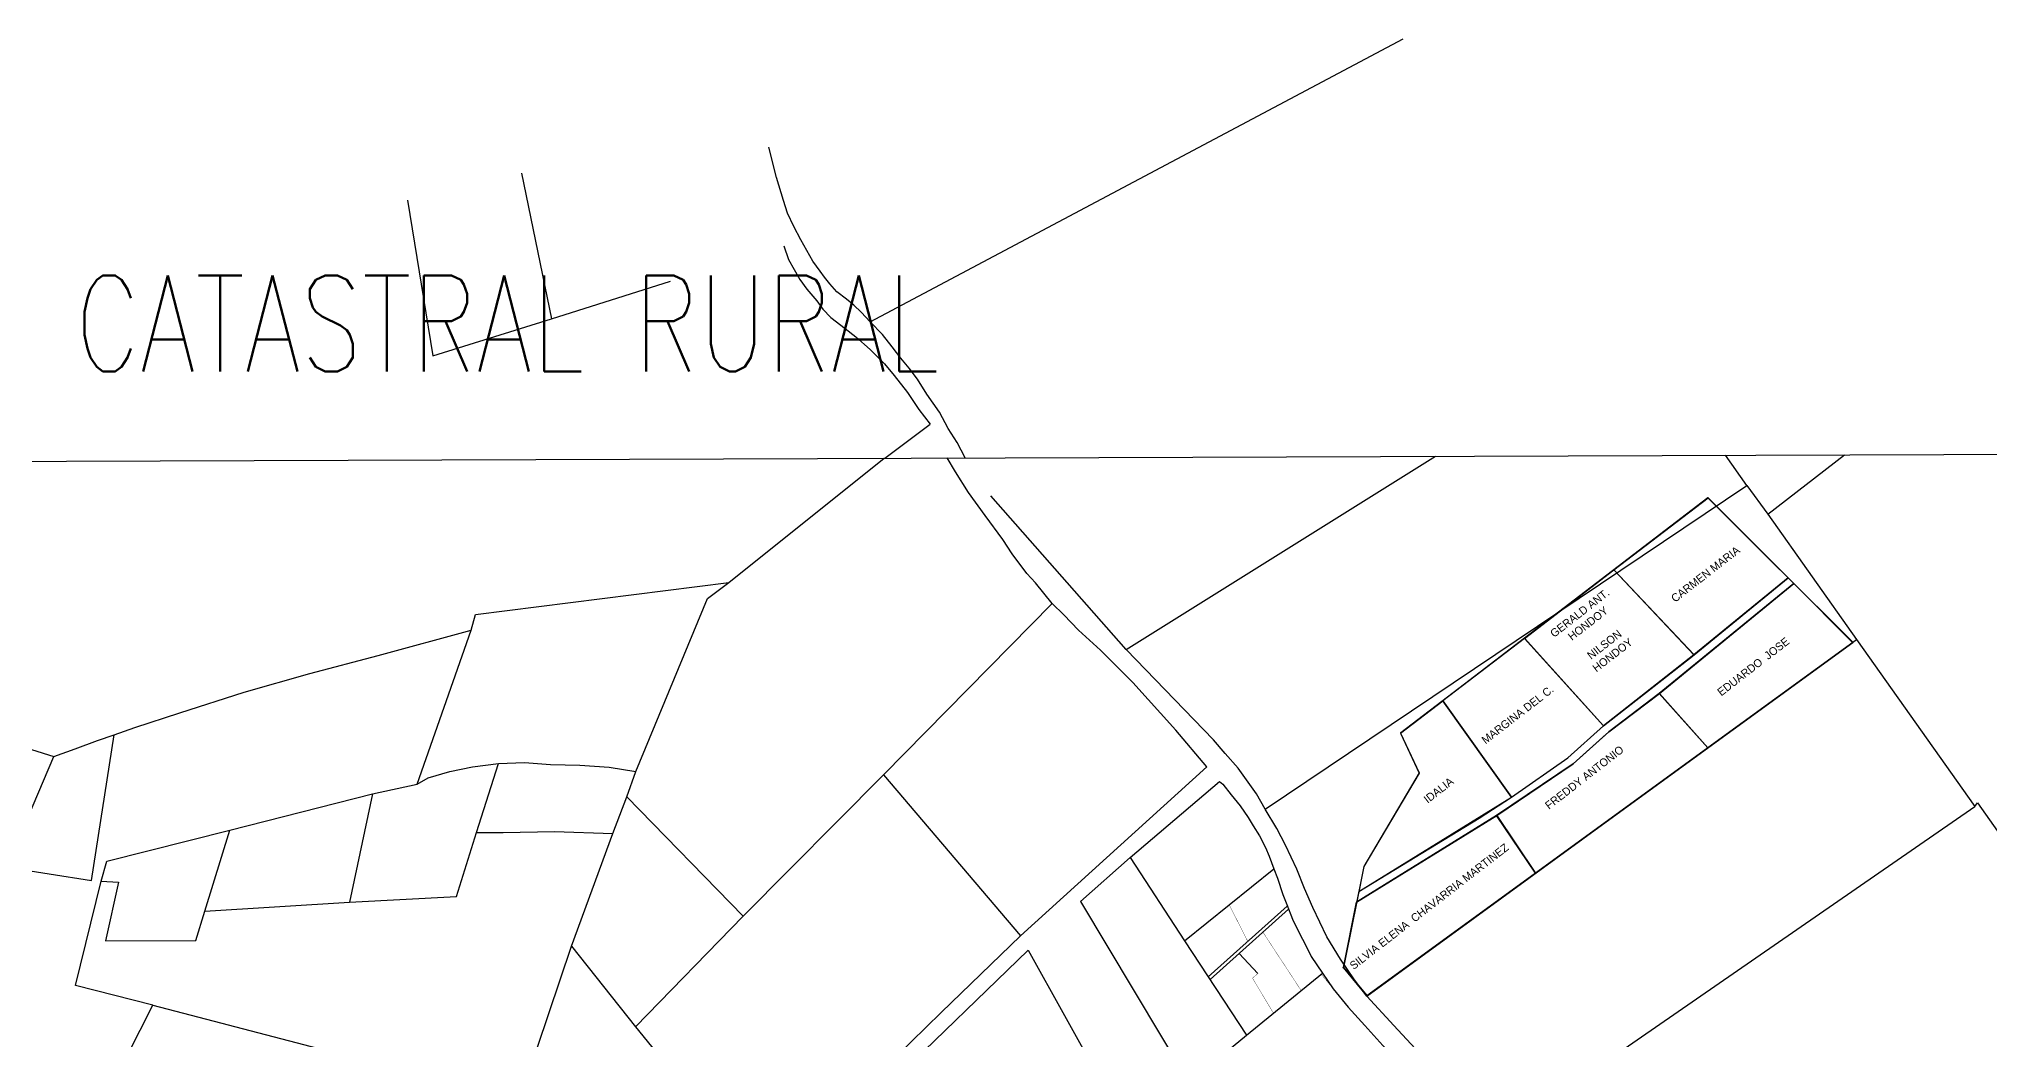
# Model space of a CAD drawing. Header units: millimetres. Extents: x 150192 to 154662, y -198734 to -196104.
# Drawn here: x 151947 to 153166, y -196729 to -196104 of the extents above; entities that cross this region are included whole.
import ezdxf
from ezdxf.enums import TextEntityAlignment as Align

# ---------------------------------------------------------------- set-up
doc = ezdxf.new("R2010")
doc.units = ezdxf.units.MM
for name, color, linetype in [('2', 7, 'Continuous'), ('43', 7, 'Continuous'), ('44', 7, 'Continuous'), ('CVL_CUADCON_LIN', 8, 'Continuous')]:
    doc.layers.add(name, color=color, linetype=linetype)
doc.styles.add('ROMANS', font='ROMANS', dxfattribs={"height": 0.2})
doc.styles.get("Standard").update_dxf_attribs({"font": 'TCCM____.TTF'})

# ---------------------------------------------------------------- blocks, each defined once
blk = doc.blocks.new('223')
at = {"color": 3}
blk.add_line((609568.7, 1324207.9), (609572.6, 1324203.3), dxfattribs=at)
for points in [[(609583.4, 1324190.3), (609887, 1324411.3), (609796.6, 1324501.6), (609604.4, 1324354.5), (609616, 1324329.6), (609581.4, 1324271.1), (609568.7, 1324207.9)], [(609664.5, 1324302.9), (609712.4, 1324335.3), (609734.6, 1324355.4), (609766.2, 1324379.3), (609796.5, 1324345.4), (609688.8, 1324267)]]:
    blk.add_lwpolyline(points, close=True, dxfattribs=at)
for points in [[(609796.4, 1324501.4), (609604.6, 1324354.7)], [(609886.8, 1324411.5), (609796.7, 1324501.4)], [(609583.6, 1324190.5), (609886.8, 1324411.2)], [(609579.3, 1324260.5), (609568.8, 1324208.1)], [(609568.9, 1324207.7), (609583.3, 1324190.5)]]:
    blk.add_lwpolyline(points)
at = {"color": 2}
for points in [[(609846.7, 1324451.6), (609787.8, 1324403.5), (609737.8, 1324456.6), (609796.6, 1324501.6)], [(609576.9, 1324248.8), (609664.5, 1324302.9), (609688.8, 1324267), (609583.4, 1324190.3), (609568.7, 1324207.9)]]:
    blk.add_lwpolyline(points, close=True, dxfattribs=at)
at = {"color": 6}
for points in [[(609787.8, 1324403.5), (609731.3, 1324359.1), (609681.9, 1324413.8), (609737.8, 1324456.6)], [(609673.7, 1324314.4), (609709, 1324339), (609731.3, 1324359.1), (609681.9, 1324413.8), (609630.9, 1324374.8)]]:
    blk.add_lwpolyline(points, close=True, dxfattribs=at)
at = {"color": 4}
for points in [[(609887, 1324411.3), (609796.5, 1324345.4), (609766.2, 1324379.3), (609850.2, 1324448)], [(609630.9, 1324374.8), (609604.4, 1324354.5), (609616, 1324329.6), (609581.4, 1324271.1), (609578.3, 1324255.4), (609653.6, 1324301.4), (609673.7, 1324314.4)]]:
    blk.add_lwpolyline(points, close=True, dxfattribs=at)
blk.add_lwpolyline([(609604.4, 1324354.5), (609630.9, 1324374.8)], dxfattribs=at)
at = {"color": 6}
blk.add_lwpolyline([(609630.9, 1324374.8), (609673.7, 1324314.4)], dxfattribs=at)
at = {"color": 5}
for points in [[(609734.6, 1324355.4), (609766.2, 1324379.3)], [(609731.3, 1324359.1), (609709, 1324339)], [(609734.6, 1324355.4), (609712.4, 1324335.3)], [(609733, 1324353.9), (609712.4, 1324335.3)], [(609568.7, 1324207.9), (609576.9, 1324248.8)]]:
    blk.add_lwpolyline(points, dxfattribs=at)
at = {"color": 3}
blk.add_lwpolyline([(609796.5, 1324345.4), (609688.8, 1324267), (609664.5, 1324302.9)], dxfattribs=at)
for centre in [(609796.6, 1324501.6), (609887, 1324411.3), (609568.7, 1324207.9), (609583.4, 1324190.3)]:
    blk.add_circle(centre, 0.25)
at = {"color": 2, "char_height": 5, "attachment_point": 5, "rotation": 37.8302}
for s, insert in [('CARMEN MARIA', (609795, 1324453.9)), ('GERALD ANT.\\PHONDOY\\P\\PNILSON \\PHONDOY', (609726.7, 1324416.5)), ('EDUARDO  JOSE', (609824.9, 1324396.1)), ('MARGINA DEL C. ', (609677.6, 1324366.1)), ('FREDDY ANTONIO', (609719.3, 1324326.8)), ('IDALIA ', (609628.2, 1324318.8)), ('SILVIA ELENA  CHAVARRIA MARTINEZ', (609622.3, 1324246.1))]:
    blk.add_mtext(s, dxfattribs=dict(at, insert=insert))

msp = doc.modelspace()

# ---------------------------------------------------------------- linework, layer by layer
at = {"layer": '2', "color": 1, "linetype": 'Continuous'}
for p, q in [((152466.25613, -196280.55363), (152799.21813, -196103.61063)), ((152248.19213, -196187.58263), (152267.03113, -196278.60663)), ((152267.03113, -196278.60663), (152341.36713, -196255.12863)), ((152475.33113, -196365.75163), (152503.56913, -196344.55063)), ((152377.79813, -196443.57663), (152474.83113, -196365.75363)), ((152626.24013, -196485.39063), (152819.54413, -196364.52463)), ((153014.00113, -196382.76663), (153000.66413, -196363.87863)), ((153027.21213, -196400.82063), (153075.09513, -196363.61263)), ((152713.00013, -196585.20563), (153014.00113, -196382.76663)), ((153014.00113, -196382.76663), (153027.21213, -196400.82063)), ((152626.24013, -196485.39063), (152541.51313, -196389.26263)), ((153027.21213, -196400.82063), (153082.59813, -196479.14063)), ((152474.46713, -196563.73263), (152580.00413, -196456.64363)), ((152182.97313, -196569.55763), (152216.87513, -196473.23563)), ((152776.64613, -196702.16763), (153082.59813, -196479.14063)), ((153082.59813, -196479.14063), (153156.53013, -196583.52463)), ((151901.00013, -196535.22563), (151955.99913, -196552.41163)), ((151926.53813, -196621.53763), (151955.99913, -196552.41163)), ((152220.06413, -196599.95263), (152233.90413, -196556.74663)), ((152314.05113, -196577.63163), (152319.63813, -196561.61963)), ((152386.83713, -196652.14763), (152474.46713, -196563.73263)), ((152474.46713, -196563.73263), (152560.21213, -196664.56363)), ((152065.87013, -196598.34963), (152155.15813, -196575.77163)), ((152155.15813, -196575.77163), (152140.81213, -196643.37963)), ((152155.15813, -196575.77163), (152182.97313, -196569.55763)), ((152305.29013, -196600.50463), (152314.05113, -196577.63163)), ((152314.05113, -196577.63163), (152386.83713, -196652.14763)), ((152864.29313, -196785.58763), (153156.53013, -196583.52463)), ((152050.37913, -196649.05363), (152065.87013, -196598.34963)), ((152279.51313, -196671.03063), (152305.29013, -196600.50463)), ((152597.55113, -196642.97663), (152628.66713, -196615.41263)), ((152628.66713, -196615.41263), (152662.71113, -196667.53963)), ((152662.71113, -196667.53963), (152718.33913, -196622.57563)), ((152050.37913, -196649.05363), (152140.81213, -196643.37963)), ((152319.52713, -196721.50863), (152386.83713, -196652.14763)), ((152597.55113, -196642.97663), (152665.38813, -196756.12763)), ((152250.18213, -196757.82263), (152279.51313, -196671.03063)), ((152279.51313, -196671.03063), (152319.52713, -196721.50863)), ((152459.37413, -196775.59563), (152564.91213, -196673.46363)), ((152564.91213, -196673.46363), (152627.54113, -196786.23063)), ((152662.71113, -196667.53963), (152701.45613, -196726.65963)), ((152701.45613, -196726.65963), (152748.95513, -196687.91863)), ((151988.91713, -196764.93463), (152017.74313, -196707.88263)), ((152319.52713, -196721.50863), (152340.23313, -196747.06563)), ((152665.38813, -196756.12763), (152701.45613, -196726.65963))]:
    msp.add_line(p, q, dxfattribs=at)
for points in [[(152466.25613, -196280.55363), (152460.42913, -196274.44163), (152455.86813, -196269.98463), (152451.30513, -196266.28963), (152445.34813, -196261.70263), (152441.04213, -196256.73763), (152437.62313, -196252.53663), (152434.83813, -196248.84563), (152430.28113, -196242.60963), (152422.82013, -196229.25163), (152418.39513, -196220.85563), (152414.47813, -196212.45963), (152411.95613, -196204.70363), (152407.54513, -196190.20763), (152402.76313, -196171.26363)], [(152177.04613, -196204.33263), (152192.82313, -196301.70463), (152267.03113, -196278.60663)], [(152412.14513, -196232.91363), (152415.04613, -196241.56063), (152422.12813, -196254.02963), (152426.55913, -196260.01063), (152432.76413, -196267.39463), (152436.56113, -196272.61263), (152441.62913, -196277.70563), (152450.50213, -196284.58663), (152457.09213, -196289.93763), (152466.21713, -196297.70863), (152475.08513, -196306.74963), (152481.16313, -196314.00563), (152489.52013, -196324.69763), (152496.47913, -196335.25863), (152503.56913, -196344.55063)], [(152525.61713, -196365.57263), (152520.43113, -196356.02263), (152514.99113, -196347.24363), (152509.42713, -196337.06563), (152501.58013, -196325.73963), (152495.63313, -196316.45063), (152490.57013, -196309.45063), (152485.37813, -196303.21363), (152479.80713, -196296.21263), (152473.85713, -196288.44863), (152466.25613, -196280.55363)], [(152580.00413, -196456.64363), (152574.66913, -196450.28563), (152569.46113, -196443.67363), (152564.12613, -196437.82463), (152554.85313, -196425.61863), (152549.00913, -196416.59163), (152537.95713, -196401.58863), (152527.66813, -196387.22163), (152519.53813, -196374.25363), (152514.33313, -196365.61263)], [(152216.87513, -196473.23563), (152219.41513, -196463.45063), (152377.79813, -196443.57663)], [(152319.63813, -196561.61963), (152364.59013, -196453.48363), (152377.79813, -196443.57663)], [(152560.21213, -196664.56363), (152676.54513, -196558.87863), (152657.23613, -196535.86363), (152630.30713, -196505.98263), (152610.11013, -196485.89063), (152596.39113, -196473.42863), (152587.24513, -196463.63763), (152580.00413, -196456.64363)], [(151993.59313, -196538.70363), (152006.54813, -196534.13463), (152034.74413, -196525.12563), (152074.87913, -196512.05463), (152115.90313, -196500.38263), (152158.70513, -196489.21963), (152216.87513, -196473.23563)], [(152713.00013, -196585.20563), (152707.66513, -196575.67063), (152696.10513, -196559.65063), (152688.10213, -196550.36863), (152680.73513, -196541.97663), (152626.24013, -196485.39063)], [(151926.53813, -196621.53763), (151979.50413, -196629.95263), (151993.59313, -196538.70363)], [(151955.99913, -196552.41163), (151969.20713, -196547.58863), (151983.30513, -196542.25763), (151993.59313, -196538.70363)], [(152182.97313, -196569.55763), (152189.95813, -196565.74863), (152203.54813, -196561.68863), (152217.64613, -196558.89963), (152233.90413, -196556.74663)], [(152233.90413, -196556.74663), (152250.16113, -196555.99263), (152266.41913, -196557.27163), (152284.70913, -196557.78963), (152302.99913, -196559.06963), (152319.63813, -196561.61963)], [(152628.66713, -196615.41263), (152684.42113, -196567.90663), (152686.58013, -196569.55963), (152691.78813, -196576.29863), (152697.37713, -196583.16463), (152702.33213, -196590.41163), (152705.50813, -196595.75163), (152709.44613, -196601.85363), (152713.25713, -196609.35463), (152715.54413, -196614.69363), (152718.33913, -196622.57563)], [(153156.53013, -196583.52463), (153158.18113, -196581.36563), (153244.68913, -196703.80363)], [(152776.64613, -196702.16763), (152768.77013, -196691.99563), (152760.00513, -196679.02763), (152751.49313, -196665.04263), (152742.72813, -196646.73563), (152737.51913, -196634.91363), (152732.81813, -196622.83663), (152725.83113, -196607.83563), (152720.36813, -196597.28363), (152713.00013, -196585.20563)], [(151985.60013, -196630.20963), (151989.02913, -196617.75563), (152065.87013, -196598.34963)], [(152140.81213, -196643.37963), (152207.62013, -196639.85463), (152220.06413, -196599.95263)], [(152220.06413, -196599.95263), (152236.70213, -196599.83463), (152268.83713, -196599.34263), (152305.29013, -196600.50463)], [(152017.74313, -196707.88263), (151969.47613, -196695.65663), (151985.60013, -196630.20963)], [(151985.60013, -196630.20963), (151996.27013, -196630.97763), (151988.14513, -196667.57763), (152044.66513, -196667.35263), (152050.37913, -196649.05363)], [(152718.33913, -196622.57563), (152720.75213, -196628.42263), (152724.05613, -196638.71963), (152726.47013, -196644.94863), (152730.15413, -196653.97463), (152734.09213, -196662.23763), (152738.66613, -196670.88263), (152741.71513, -196677.36563), (152748.95513, -196687.91863)], [(152397.14313, -196824.87763), (152433.21113, -196788.16463), (152472.96213, -196749.03963), (152510.55413, -196712.45463), (152560.21213, -196664.56363)], [(152748.95513, -196687.91863), (152755.43413, -196697.58163), (152764.96113, -196709.15163), (152775.25013, -196720.59563), (152786.55613, -196733.05763), (152797.98813, -196745.13763), (152810.69113, -196756.58263), (152822.63113, -196767.01063), (152831.39613, -196775.27663)], [(152864.29313, -196785.58763), (152849.55913, -196773.25163), (152830.63213, -196756.97363), (152809.41913, -196737.89863), (152793.54013, -196720.60563), (152776.64613, -196702.16763)], [(152017.74313, -196707.88263), (152158.98513, -196744.68563), (152166.35213, -196744.30763), (152180.70413, -196744.56963), (152195.43813, -196745.59363), (152206.74213, -196746.99763), (152217.41213, -196748.65463), (152229.09713, -196751.71163), (152240.14813, -196755.02163)]]:
    msp.add_lwpolyline(points, dxfattribs=at)
at = {"layer": '43', "color": 1, "linetype": 'Continuous'}
msp.add_lwpolyline([(150379.71213, -196373.22563), (153782.32413, -196361.09063), (153790.66413, -198664.98163), (150387.79113, -198677.09663), (150379.71213, -196373.22563)], dxfattribs=at)
at = {"layer": 'CVL_CUADCON_LIN', "color": 1, "ltscale": 0.5}
for p, q in [((152677.48931, -196690.08927), (152726.83436, -196645.84101)), ((152678.65362, -196691.86587), (152727.67716, -196647.90591)), ((152696.83457, -196675.56281), (152708.38322, -196688.10598))]:
    msp.add_line(p, q, dxfattribs=at)
at = {"layer": 'CVL_CUADCON_LIN', "color": 1, "ltscale": 0.5, "flags": 128}
for points in [[(152761.92263, -196684.36733), (152776.64613, -196701.91763), (153080.23393, -196480.93193), (152989.77813, -196390.65133), (152797.59753, -196537.72483), (152809.18933, -196562.66233), (152774.65711, -196621.12401)], [(152981.05174, -196488.77084), (153039.88988, -196440.66601), (152989.77813, -196390.65133), (152931.02026, -196435.63487)], [(152924.4759, -196533.13031), (152981.05174, -196488.77084), (152931.02026, -196435.63487), (152875.07501, -196478.43224)], [(152959.37175, -196512.91811), (152989.68254, -196546.84552), (153080.00452, -196481.03127), (153043.44696, -196444.21621)], [(152866.90215, -196577.8287), (152902.23229, -196553.21977), (152924.47582, -196533.13022), (152875.07501, -196478.43224), (152824.12447, -196517.42949)], [(152771.49879, -196636.80919), (152866.90215, -196577.8287), (152824.12412, -196517.42976), (152797.59753, -196537.72483), (152809.18933, -196562.66233), (152774.65711, -196621.12401)], [(152857.69862, -196589.31975), (152881.99173, -196625.23512), (152989.68254, -196546.84552), (152959.37175, -196512.91811), (152927.82719, -196536.84095), (152905.58359, -196556.93041)], [(152761.92263, -196684.36733), (152776.64613, -196701.91763), (152881.99183, -196625.23505), (152857.69862, -196589.31975), (152770.154, -196643.48781)]]:
    msp.add_lwpolyline(points, close=True, dxfattribs=at)
at = {"layer": 'CVL_CUADCON_LIN', "color": 1, "ltscale": 0.5, "const_width": 0.2, "flags": 128}
for points in [[(152702.16184, -196667.96514), (152690.52513, -196645.05763)], [(152696.83457, -196675.56281), (152711.65777, -196662.27068)], [(152735.60333, -196698.80859), (152711.65777, -196662.27068)], [(152831.39613, -196775.27663), (152804.33963, -196750.86013), (152786.55613, -196733.05763), (152760.19763, -196703.36663), (152748.14014, -196688.58335)]]:
    msp.add_lwpolyline(points, dxfattribs=at)
msp.add_lwpolyline([(152678.65362, -196691.86587), (152696.83457, -196675.56281), (152708.38322, -196688.10598), (152705.12987, -196690.97849), (152718.25662, -196712.95686), (152701.45613, -196726.65963)], close=True, dxfattribs=at)

# ---------------------------------------------------------------- block references
at = {"layer": 'CVL_CUADCON_LIN', "color": 1}
msp.add_blockref('223', (-456806.7819, -1520892.24239), dxfattribs=at)

# ---------------------------------------------------------------- texts
at = {"layer": '44', "color": 7, "linetype": 'Continuous', "style": 'ROMANS', "width": 0.75}
msp.add_text('MAPA CATASTRAL RURAL', height=60, dxfattribs=at).set_placement((152145.75013, -196281.46163), align=Align.MIDDLE)

doc.saveas('drawing.dxf')
